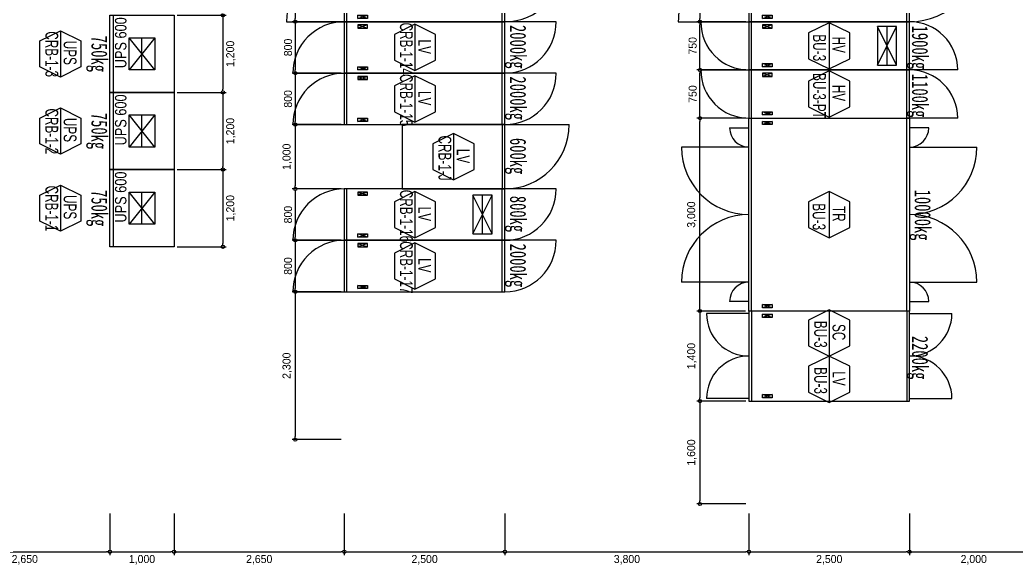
# Model space of a CAD drawing. Header units: millimetres. Extents: x 89978 to 501025, y -351975 to 837171.
# Drawn here: x 129304 to 144813, y -245645 to -237167 of the extents above; entities that cross this region are included whole.
import ezdxf
from ezdxf.enums import TextEntityAlignment as Align

# ---------------------------------------------------------------- set-up
doc = ezdxf.new("R2010")
doc.units = ezdxf.units.MM
doc.header["$LTSCALE"] = 150
doc.layers.get('Defpoints').update_dxf_attribs({"color": 150})
for name, color, linetype in [('------00 Switch Gear', 3, 'Continuous'), ('------00 Switch Gear_Number', 1, 'Continuous'), ('-----36 Dimension', 1, 'Continuous'), ('20251030_전기하중검토', 241, 'Continuous')]:
    doc.layers.add(name, color=color, linetype=linetype)
doc.layers.add('NOPLOT', color=191, linetype='Continuous', plot=False)
doc.styles.add('dd', font='')
doc.styles.add('ELEC', font='')
doc.styles.add('Gtx', font='')
doc.styles.get('dd').set_extended_font_data('DotumChe')
doc.styles.get('ELEC').set_extended_font_data('Dotum')
doc.styles.get('Gtx').set_extended_font_data('Dotum')
doc.dimstyles.new('ELEC', dxfattribs={"dimscale": 100, "dimtxt": 2, "dimasz": 1, "dimexe": 2, "dimexo": 1, "dimgap": 1, "dimtad": 1, "dimdec": 0, "dimrnd": 0.25, "dimzin": 9, "dimdsep": 32, "dimlunit": 6, "dimtxsty": 'ELEC', "dimblk": 'Z_DOT', "dimcen": 3, "dimclrd": 7, "dimclre": 7, "dimclrt": 3, "dimadec": 0, "dimazin": 0, "dimtfac": 1, "dimtdec": 0, "dimtix": 1, "dimtmove": 2, "dimatfit": 1, "dimfxl": 1, "dimarcsym": 0})

# ---------------------------------------------------------------- blocks, each defined once
blk = doc.blocks.new('UPS 600kV')
at = {"layer": '------00 Switch Gear'}
blk.add_line((800, 850), (-402, 850), dxfattribs=at)
blk.add_lwpolyline([(798, -100), (-402, -100), (-402, 900), (798, 900)], close=True, dxfattribs=at)
at = {"layer": 'NOPLOT'}
for p, q in [((-52, 199), (448, 601)), ((448, 199), (-52, 601)), ((-52, 400), (448, 400))]:
    blk.add_line(p, q, dxfattribs=at)
blk.add_lwpolyline([(448, 601), (448, 199), (-52, 199), (-52, 601)], close=True, dxfattribs=at)
at = {"layer": 'NOPLOT', "style": 'ELEC', "width": 0.85}
blk.add_text('UPS 600', height=178.2, dxfattribs=at).set_placement((-26, 731), align=Align.MIDDLE_LEFT)
blk = doc.blocks.new('_DOTBLANK')
at = {"color": 0, "linetype": 'ByBlock'}
blk.add_line((-0.5, 0), (-1, 0), dxfattribs=at)
blk.add_circle((0, 0), 0.5, dxfattribs=at)
blk = doc.blocks.new('*D832')
at = {"layer": '-----36 Dimension', "color": 0, "lineweight": -2, "transparency": 16777216}
for p, q in [((140605, -238695), (139841, -238695)), ((139891, -241645), (139891, -238745)), ((140601, -241695), (139841, -241695))]:
    blk.add_line(p, q, dxfattribs=at)
at = {"layer": 'Defpoints', "color": 0, "transparency": 16777216}
for p in [(139891, -238695), (140655, -238695, 0), (140651, -241695, 0)]:
    blk.add_point(p, dxfattribs=at)
at = {"layer": '-----36 Dimension', "color": 0, "lineweight": -2, "transparency": 16777216, "xscale": 50, "yscale": 50, "zscale": 50}
for p, rotation in [((139891, -238695), 90), ((139891, -241695), 270)]:
    blk.add_blockref('_DOTBLANK', p, dxfattribs=dict(at, rotation=rotation))
at = {"layer": '-----36 Dimension', "color": 0, "transparency": 16777216, "insert": (139766, -240195), "char_height": 125, "attachment_point": 5, "rotation": 90, "style": 'Gtx'}
blk.add_mtext('3,000', dxfattribs=at)
blk = doc.blocks.new('Z_DOT')
for p, q in [((-2, 0), (2, 0)), ((0, -2), (0, 2))]:
    blk.add_line(p, q)
for radius in [2.5, 1.25]:
    blk.add_circle((0, 0), radius)
blk = doc.blocks.new('750X2500')
at = {"layer": '------00 Switch Gear'}
for p, q in [((-3250, 750), (-2458, 750)), ((-2460, 750), (-2460, 0)), ((-210, 700), (-360, 650)), ((-360, 700), (-210, 650)), ((-40, 750), (-40, 0)), ((-210, 50), (-360, 100)), ((-360, 50), (-210, 100)), ((750, 0), (-42, 0))]:
    blk.add_line(p, q, dxfattribs=at)
for points in [[(-2500, 750), (-2500, 0), (0, 0), (0, 750)], [(-360, 700), (-210, 700), (-210, 650), (-360, 650)], [(-360, 50), (-210, 50), (-210, 100), (-360, 100)]]:
    blk.add_lwpolyline(points, close=True, dxfattribs=at)
for centre, start, end in [((-2500, 750), 180, 270), ((0, 0), 0, 90)]:
    blk.add_arc(centre, 750, start, end, dxfattribs=at)
blk = doc.blocks.new('*D833')
at = {"layer": '-----36 Dimension', "color": 0, "lineweight": -2, "transparency": 16777216}
for p, q in [((140604, -237945), (139841, -237945)), ((139891, -238645), (139891, -237995)), ((140605, -238695), (139841, -238695))]:
    blk.add_line(p, q, dxfattribs=at)
at = {"layer": 'Defpoints', "color": 0, "transparency": 16777216}
for p in [(139891, -237945), (140654, -237945), (140655, -238695)]:
    blk.add_point(p, dxfattribs=at)
at = {"layer": '-----36 Dimension', "color": 0, "lineweight": -2, "transparency": 16777216, "xscale": 50, "yscale": 50, "zscale": 50}
for p, rotation in [((139891, -237945), 90), ((139891, -238695), 270)]:
    blk.add_blockref('_DOTBLANK', p, dxfattribs=dict(at, rotation=rotation))
at = {"layer": '-----36 Dimension', "color": 0, "transparency": 16777216, "insert": (139778, -238320), "char_height": 125, "attachment_point": 5, "rotation": 90, "style": 'Gtx'}
blk.add_mtext('750', dxfattribs=at)
blk = doc.blocks.new('*D834')
at = {"layer": '-----36 Dimension', "color": 0, "lineweight": -2, "transparency": 16777216}
for p, q in [((140604, -237195), (139841, -237195)), ((139891, -237895), (139891, -237245)), ((140604, -237945), (139841, -237945))]:
    blk.add_line(p, q, dxfattribs=at)
at = {"layer": 'Defpoints', "color": 0, "transparency": 16777216}
for p in [(139891, -237195), (140654, -237195), (140654, -237945)]:
    blk.add_point(p, dxfattribs=at)
at = {"layer": '-----36 Dimension', "color": 0, "lineweight": -2, "transparency": 16777216, "xscale": 50, "yscale": 50, "zscale": 50}
for p, rotation in [((139891, -237195), 90), ((139891, -237945), 270)]:
    blk.add_blockref('_DOTBLANK', p, dxfattribs=dict(at, rotation=rotation))
at = {"layer": '-----36 Dimension', "color": 0, "transparency": 16777216, "insert": (139778, -237570), "char_height": 125, "attachment_point": 5, "rotation": 90, "style": 'Gtx'}
blk.add_mtext('750', dxfattribs=at)
blk = doc.blocks.new('1400X2500')
at = {"layer": '------00 Switch Gear'}
for p, q in [((-2458, 0, 0), (-2458, 1400, 0)), ((-40, 0), (-40, 1400)), ((-2500, 1360, 0), (-3160, 1360, 0)), ((-360, 1350, 0), (-210, 1300, 0)), ((-360, 1300, 0), (-210, 1350, 0)), ((0, 1360, 0), (660, 1360, 0)), ((-2500, 40, 0), (-3160, 40, 0)), ((-360, 100, 0), (-210, 50, 0)), ((-360, 50, 0), (-210, 100, 0)), ((0, 40, 0), (660, 40, 0))]:
    blk.add_line(p, q, dxfattribs=at)
for points in [[(0, 0), (0, 1400), (-2500, 1400), (-2500, 0)], [(-210, 1350), (-210, 1300), (-360, 1300), (-360, 1350)], [(-210, 100), (-210, 50), (-360, 50), (-360, 100)]]:
    blk.add_lwpolyline(points, close=True, dxfattribs=at)
for centre, start, end in [((-2500, 1360, 0), 180, 270), ((0, 1360, 0), 270, 0), ((-2500, 40, 0), 90, 180), ((0, 40, 0), 0, 90)]:
    blk.add_arc(centre, 660, start, end, dxfattribs=at)
blk = doc.blocks.new('1100X2500')
at = {"layer": '------00 Switch Gear'}
for p, q in [((-2460, 1100), (-2460, 0)), ((1100, 1100), (-42, 1100)), ((-40, 1100), (-40, 0)), ((-210, 1050), (-360, 1000)), ((-360, 1050), (-210, 1000)), ((-3600, 0), (-2458, 0)), ((-210, 50), (-360, 100)), ((-360, 50), (-210, 100))]:
    blk.add_line(p, q, dxfattribs=at)
at = {"layer": '------00 Switch Gear', "elevation": 0}
for points in [[(-2500, 1100), (-2500, 0), (0, 0), (0, 1100)], [(-360, 1050), (-210, 1050), (-210, 1000), (-360, 1000)], [(-360, 50), (-210, 50), (-210, 100), (-360, 100)]]:
    blk.add_lwpolyline(points, close=True, dxfattribs=at)
at = {"layer": '------00 Switch Gear'}
for centre, start, end in [((-2500, 0), 90, 180), ((0, 1100), 270, 0)]:
    blk.add_arc(centre, 1100, start, end, dxfattribs=at)
blk = doc.blocks.new('800X2500')
at = {"layer": '------00 Switch Gear'}
for p, q in [((-2460, 800), (-2460, 0)), ((800, 800), (-42, 800)), ((-40, 800), (-40, 0)), ((-210, 750), (-360, 700)), ((-360, 750), (-210, 700)), ((-3300, 0), (-2458, 0)), ((-210, 50), (-360, 100)), ((-360, 50), (-210, 100))]:
    blk.add_line(p, q, dxfattribs=at)
for points in [[(-2500, 800), (-2500, 0), (0, 0), (0, 800)], [(-360, 750), (-210, 750), (-210, 700), (-360, 700)], [(-360, 50), (-210, 50), (-210, 100), (-360, 100)]]:
    blk.add_lwpolyline(points, close=True, dxfattribs=at)
for centre, start, end in [((-2500, 0), 90, 180), ((0, 800), 270, 0)]:
    blk.add_arc(centre, 800, start, end, dxfattribs=at)
blk = doc.blocks.new('900X2500')
at = {"layer": '------00 Switch Gear'}
for p, q in [((-2460, 900), (-2460, 0)), ((-210, 850), (-360, 800)), ((-360, 850), (-210, 800)), ((900, 900), (-42, 900)), ((-40, 900), (-40, 0)), ((-3400, 0), (-2458, 0)), ((-210, 50), (-360, 100)), ((-360, 50), (-210, 100))]:
    blk.add_line(p, q, dxfattribs=at)
at = {"layer": '------00 Switch Gear', "elevation": 0}
for points in [[(-2500, 900), (-2500, 0), (0, 0), (0, 900)], [(-360, 850), (-210, 850), (-210, 800), (-360, 800)], [(-360, 50), (-210, 50), (-210, 100), (-360, 100)]]:
    blk.add_lwpolyline(points, close=True, dxfattribs=at)
at = {"layer": '------00 Switch Gear'}
for centre, start, end in [((-2500, 0), 90, 180), ((0, 900), 270, 0)]:
    blk.add_arc(centre, 900, start, end, dxfattribs=at)
blk = doc.blocks.new('*D723')
at = {"layer": '-----36 Dimension', "color": 0, "lineweight": -2, "transparency": 16777216}
for p, q in [((128054, -244845), (128054, -245489)), ((130704, -244845), (130704, -245489)), ((128104, -245439), (130654, -245439))]:
    blk.add_line(p, q, dxfattribs=at)
at = {"layer": 'Defpoints', "color": 0, "transparency": 16777216}
for p in [(128054, -243595), (130704, -243595), (130704, -245439)]:
    blk.add_point(p, dxfattribs=at)
at = {"layer": '-----36 Dimension', "color": 0, "lineweight": -2, "transparency": 16777216, "xscale": 50, "yscale": 50, "zscale": 50, "rotation": 180}
blk.add_blockref('_DOTBLANK', (128054, -245439), dxfattribs=at)
at = {"layer": '-----36 Dimension', "color": 0, "lineweight": -2, "transparency": 16777216, "xscale": 50, "yscale": 50, "zscale": 50}
blk.add_blockref('_DOTBLANK', (130704, -245439), dxfattribs=at)
at = {"layer": '-----36 Dimension', "color": 0, "transparency": 16777216, "insert": (129379, -245563), "char_height": 125, "attachment_point": 5, "style": 'Gtx'}
blk.add_mtext('2,650', dxfattribs=at)
blk = doc.blocks.new('*D724')
at = {"layer": '-----36 Dimension', "color": 0, "lineweight": -2, "transparency": 16777216}
for p, q in [((130704, -244845), (130704, -245489)), ((131704, -244845), (131704, -245489)), ((130754, -245439), (131654, -245439))]:
    blk.add_line(p, q, dxfattribs=at)
at = {"layer": 'Defpoints', "color": 0, "transparency": 16777216}
for p in [(130704, -243595), (131704, -243595), (131704, -245439)]:
    blk.add_point(p, dxfattribs=at)
at = {"layer": '-----36 Dimension', "color": 0, "lineweight": -2, "transparency": 16777216, "xscale": 50, "yscale": 50, "zscale": 50, "rotation": 180}
blk.add_blockref('_DOTBLANK', (130704, -245439), dxfattribs=at)
at = {"layer": '-----36 Dimension', "color": 0, "lineweight": -2, "transparency": 16777216, "xscale": 50, "yscale": 50, "zscale": 50}
blk.add_blockref('_DOTBLANK', (131704, -245439), dxfattribs=at)
at = {"layer": '-----36 Dimension', "color": 0, "transparency": 16777216, "insert": (131204, -245563), "char_height": 125, "attachment_point": 5, "style": 'Gtx'}
blk.add_mtext('1,000', dxfattribs=at)
blk = doc.blocks.new('*D725')
at = {"layer": '-----36 Dimension', "color": 0, "lineweight": -2, "transparency": 16777216}
for p, q in [((131704, -244845), (131704, -245489)), ((134354, -244845), (134354, -245489)), ((131754, -245439), (134304, -245439))]:
    blk.add_line(p, q, dxfattribs=at)
at = {"layer": 'Defpoints', "color": 0, "transparency": 16777216}
for p in [(131704, -243595), (134354, -243595), (134354, -245439)]:
    blk.add_point(p, dxfattribs=at)
at = {"layer": '-----36 Dimension', "color": 0, "lineweight": -2, "transparency": 16777216, "xscale": 50, "yscale": 50, "zscale": 50, "rotation": 180}
blk.add_blockref('_DOTBLANK', (131704, -245439), dxfattribs=at)
at = {"layer": '-----36 Dimension', "color": 0, "lineweight": -2, "transparency": 16777216, "xscale": 50, "yscale": 50, "zscale": 50}
blk.add_blockref('_DOTBLANK', (134354, -245439), dxfattribs=at)
at = {"layer": '-----36 Dimension', "color": 0, "transparency": 16777216, "insert": (133029, -245563), "char_height": 125, "attachment_point": 5, "style": 'Gtx'}
blk.add_mtext('2,650', dxfattribs=at)
blk = doc.blocks.new('*D726')
at = {"layer": '-----36 Dimension', "color": 0, "lineweight": -2, "transparency": 16777216}
for p, q in [((134354, -244845), (134354, -245489)), ((136854, -244845), (136854, -245489)), ((134404, -245439), (136804, -245439))]:
    blk.add_line(p, q, dxfattribs=at)
at = {"layer": 'Defpoints', "color": 0, "transparency": 16777216}
for p in [(134354, -243595), (136854, -243595), (136854, -245439)]:
    blk.add_point(p, dxfattribs=at)
at = {"layer": '-----36 Dimension', "color": 0, "lineweight": -2, "transparency": 16777216, "xscale": 50, "yscale": 50, "zscale": 50, "rotation": 180}
blk.add_blockref('_DOTBLANK', (134354, -245439), dxfattribs=at)
at = {"layer": '-----36 Dimension', "color": 0, "lineweight": -2, "transparency": 16777216, "xscale": 50, "yscale": 50, "zscale": 50}
blk.add_blockref('_DOTBLANK', (136854, -245439), dxfattribs=at)
at = {"layer": '-----36 Dimension', "color": 0, "transparency": 16777216, "insert": (135604, -245563), "char_height": 125, "attachment_point": 5, "style": 'Gtx'}
blk.add_mtext('2,500', dxfattribs=at)
blk = doc.blocks.new('*D727')
at = {"layer": '-----36 Dimension', "color": 0, "lineweight": -2, "transparency": 16777216}
for p, q in [((136854, -244845), (136854, -245489)), ((140654, -244845), (140654, -245489)), ((136904, -245439), (140604, -245439))]:
    blk.add_line(p, q, dxfattribs=at)
at = {"layer": 'Defpoints', "color": 0, "transparency": 16777216}
for p in [(136854, -243595), (140654, -243595), (140654, -245439)]:
    blk.add_point(p, dxfattribs=at)
at = {"layer": '-----36 Dimension', "color": 0, "lineweight": -2, "transparency": 16777216, "xscale": 50, "yscale": 50, "zscale": 50, "rotation": 180}
blk.add_blockref('_DOTBLANK', (136854, -245439), dxfattribs=at)
at = {"layer": '-----36 Dimension', "color": 0, "lineweight": -2, "transparency": 16777216, "xscale": 50, "yscale": 50, "zscale": 50}
blk.add_blockref('_DOTBLANK', (140654, -245439), dxfattribs=at)
at = {"layer": '-----36 Dimension', "color": 0, "transparency": 16777216, "insert": (138754, -245563), "char_height": 125, "attachment_point": 5, "style": 'Gtx'}
blk.add_mtext('3,800', dxfattribs=at)
blk = doc.blocks.new('*D728')
at = {"layer": '-----36 Dimension', "color": 0, "lineweight": -2, "transparency": 16777216}
for p, q in [((140654, -244845), (140654, -245489)), ((143154, -244845), (143154, -245489)), ((140704, -245439), (143104, -245439))]:
    blk.add_line(p, q, dxfattribs=at)
at = {"layer": 'Defpoints', "color": 0, "transparency": 16777216}
for p in [(140654, -243595), (143154, -243595), (143154, -245439)]:
    blk.add_point(p, dxfattribs=at)
at = {"layer": '-----36 Dimension', "color": 0, "lineweight": -2, "transparency": 16777216, "xscale": 50, "yscale": 50, "zscale": 50, "rotation": 180}
blk.add_blockref('_DOTBLANK', (140654, -245439), dxfattribs=at)
at = {"layer": '-----36 Dimension', "color": 0, "lineweight": -2, "transparency": 16777216, "xscale": 50, "yscale": 50, "zscale": 50}
blk.add_blockref('_DOTBLANK', (143154, -245439), dxfattribs=at)
at = {"layer": '-----36 Dimension', "color": 0, "transparency": 16777216, "insert": (141904, -245563), "char_height": 125, "attachment_point": 5, "style": 'Gtx'}
blk.add_mtext('2,500', dxfattribs=at)
blk = doc.blocks.new('*D729')
at = {"layer": '-----36 Dimension', "color": 0, "lineweight": -2, "transparency": 16777216}
for p, q in [((143154, -244845), (143154, -245489)), ((145154, -244845), (145154, -245489)), ((143204, -245439), (145104, -245439))]:
    blk.add_line(p, q, dxfattribs=at)
at = {"layer": 'Defpoints', "color": 0, "transparency": 16777216}
for p in [(143154, -243595), (145154, -243595), (145154, -245439)]:
    blk.add_point(p, dxfattribs=at)
at = {"layer": '-----36 Dimension', "color": 0, "lineweight": -2, "transparency": 16777216, "xscale": 50, "yscale": 50, "zscale": 50, "rotation": 180}
blk.add_blockref('_DOTBLANK', (143154, -245439), dxfattribs=at)
at = {"layer": '-----36 Dimension', "color": 0, "lineweight": -2, "transparency": 16777216, "xscale": 50, "yscale": 50, "zscale": 50}
blk.add_blockref('_DOTBLANK', (145154, -245439), dxfattribs=at)
at = {"layer": '-----36 Dimension', "color": 0, "transparency": 16777216, "insert": (144154, -245563), "char_height": 125, "attachment_point": 5, "style": 'Gtx'}
blk.add_mtext('2,000', dxfattribs=at)
blk = doc.blocks.new('*D872')
at = {"layer": '-----36 Dimension', "color": 0, "lineweight": -2, "transparency": 16777216}
for p, q in [((134301, -236295), (133541, -236295)), ((133591, -236345), (133591, -237145)), ((134304, -237195), (133541, -237195))]:
    blk.add_line(p, q, dxfattribs=at)
at = {"layer": 'Defpoints', "color": 0, "transparency": 16777216}
for p in [(134351, -236295, 0), (133591, -237195), (134354, -237195)]:
    blk.add_point(p, dxfattribs=at)
at = {"layer": '-----36 Dimension', "color": 0, "lineweight": -2, "transparency": 16777216, "xscale": 50, "yscale": 50, "zscale": 50}
for p, rotation in [((133591, -236295), 90), ((133591, -237195), 270)]:
    blk.add_blockref('_DOTBLANK', p, dxfattribs=dict(at, rotation=rotation))
at = {"layer": '-----36 Dimension', "color": 0, "transparency": 16777216, "insert": (133478, -236745), "char_height": 125, "attachment_point": 5, "rotation": 90, "style": 'Gtx'}
blk.add_mtext('900', dxfattribs=at)
blk = doc.blocks.new('*D873')
at = {"layer": '-----36 Dimension', "color": 0, "lineweight": -2, "transparency": 16777216}
for p, q in [((134304, -237195), (133541, -237195)), ((133591, -237245), (133591, -237945)), ((134304, -237995), (133541, -237995))]:
    blk.add_line(p, q, dxfattribs=at)
at = {"layer": 'Defpoints', "color": 0, "transparency": 16777216}
for p in [(134354, -237195), (133591, -237995), (134354, -237995)]:
    blk.add_point(p, dxfattribs=at)
at = {"layer": '-----36 Dimension', "color": 0, "lineweight": -2, "transparency": 16777216, "xscale": 50, "yscale": 50, "zscale": 50}
for p, rotation in [((133591, -237195), 90), ((133591, -237995), 270)]:
    blk.add_blockref('_DOTBLANK', p, dxfattribs=dict(at, rotation=rotation))
at = {"layer": '-----36 Dimension', "color": 0, "transparency": 16777216, "insert": (133478, -237595), "char_height": 125, "attachment_point": 5, "rotation": 90, "style": 'Gtx'}
blk.add_mtext('800', dxfattribs=at)
blk = doc.blocks.new('*D874')
at = {"layer": '-----36 Dimension', "color": 0, "lineweight": -2, "transparency": 16777216}
for p, q in [((134304, -237995), (133541, -237995)), ((133591, -238045), (133591, -238745)), ((134304, -238795), (133541, -238795))]:
    blk.add_line(p, q, dxfattribs=at)
at = {"layer": 'Defpoints', "color": 0, "transparency": 16777216}
for p in [(134354, -237995), (133591, -238795), (134354, -238795)]:
    blk.add_point(p, dxfattribs=at)
at = {"layer": '-----36 Dimension', "color": 0, "lineweight": -2, "transparency": 16777216, "xscale": 50, "yscale": 50, "zscale": 50}
for p, rotation in [((133591, -237995), 90), ((133591, -238795), 270)]:
    blk.add_blockref('_DOTBLANK', p, dxfattribs=dict(at, rotation=rotation))
at = {"layer": '-----36 Dimension', "color": 0, "transparency": 16777216, "insert": (133478, -238395), "char_height": 125, "attachment_point": 5, "rotation": 90, "style": 'Gtx'}
blk.add_mtext('800', dxfattribs=at)
blk = doc.blocks.new('*D875')
at = {"layer": '-----36 Dimension', "color": 0, "lineweight": -2, "transparency": 16777216}
for p, q in [((134304, -238795), (133541, -238795)), ((133591, -238845), (133591, -239745)), ((134304, -239795), (133541, -239795))]:
    blk.add_line(p, q, dxfattribs=at)
at = {"layer": 'Defpoints', "color": 0, "transparency": 16777216}
for p in [(134354, -238795), (133591, -239795), (134354, -239795)]:
    blk.add_point(p, dxfattribs=at)
at = {"layer": '-----36 Dimension', "color": 0, "lineweight": -2, "transparency": 16777216, "xscale": 50, "yscale": 50, "zscale": 50}
for p, rotation in [((133591, -238795), 90), ((133591, -239795), 270)]:
    blk.add_blockref('_DOTBLANK', p, dxfattribs=dict(at, rotation=rotation))
at = {"layer": '-----36 Dimension', "color": 0, "transparency": 16777216, "insert": (133466, -239295), "char_height": 125, "attachment_point": 5, "rotation": 90, "style": 'Gtx'}
blk.add_mtext('1,000', dxfattribs=at)
blk = doc.blocks.new('*D743')
at = {"layer": '-----36 Dimension', "color": 0, "lineweight": -2, "transparency": 16777216}
for p, q in [((131754, -239495), (132514, -239495)), ((132464, -239545), (132464, -240645)), ((131750, -240695), (132514, -240695))]:
    blk.add_line(p, q, dxfattribs=at)
at = {"layer": 'Defpoints', "color": 0, "transparency": 16777216}
for p in [(131704, -239495, 0), (131700, -240695, 0), (132464, -240695)]:
    blk.add_point(p, dxfattribs=at)
at = {"layer": '-----36 Dimension', "color": 0, "lineweight": -2, "transparency": 16777216, "xscale": 50, "yscale": 50, "zscale": 50}
for p, rotation in [((132464, -239495), 90), ((132464, -240695), 270)]:
    blk.add_blockref('_DOTBLANK', p, dxfattribs=dict(at, rotation=rotation))
at = {"layer": '-----36 Dimension', "color": 0, "transparency": 16777216, "insert": (132589, -240095), "char_height": 125, "attachment_point": 5, "rotation": 90, "style": 'Gtx'}
blk.add_mtext('1,200', dxfattribs=at)
blk = doc.blocks.new('*D744')
at = {"layer": '-----36 Dimension', "color": 0, "lineweight": -2, "transparency": 16777216}
for p, q in [((131754, -238295), (132514, -238295)), ((132464, -238345), (132464, -239445)), ((131750, -239495), (132514, -239495))]:
    blk.add_line(p, q, dxfattribs=at)
at = {"layer": 'Defpoints', "color": 0, "transparency": 16777216}
for p in [(131704, -238295, 0), (131700, -239495, 0), (132464, -239495)]:
    blk.add_point(p, dxfattribs=at)
at = {"layer": '-----36 Dimension', "color": 0, "lineweight": -2, "transparency": 16777216, "xscale": 50, "yscale": 50, "zscale": 50}
for p, rotation in [((132464, -238295), 90), ((132464, -239495), 270)]:
    blk.add_blockref('_DOTBLANK', p, dxfattribs=dict(at, rotation=rotation))
at = {"layer": '-----36 Dimension', "color": 0, "transparency": 16777216, "insert": (132589, -238895), "char_height": 125, "attachment_point": 5, "rotation": 90, "style": 'Gtx'}
blk.add_mtext('1,200', dxfattribs=at)
blk = doc.blocks.new('*D745')
at = {"layer": '-----36 Dimension', "color": 0, "lineweight": -2, "transparency": 16777216}
for p, q in [((131754, -237095), (132514, -237095)), ((132464, -237145), (132464, -238245)), ((131750, -238295), (132514, -238295))]:
    blk.add_line(p, q, dxfattribs=at)
at = {"layer": 'Defpoints', "color": 0, "transparency": 16777216}
for p in [(131704, -237095, 0), (131700, -238295, 0), (132464, -238295)]:
    blk.add_point(p, dxfattribs=at)
at = {"layer": '-----36 Dimension', "color": 0, "lineweight": -2, "transparency": 16777216, "xscale": 50, "yscale": 50, "zscale": 50}
for p, rotation in [((132464, -237095), 90), ((132464, -238295), 270)]:
    blk.add_blockref('_DOTBLANK', p, dxfattribs=dict(at, rotation=rotation))
at = {"layer": '-----36 Dimension', "color": 0, "transparency": 16777216, "insert": (132589, -237695), "char_height": 125, "attachment_point": 5, "rotation": 90, "style": 'Gtx'}
blk.add_mtext('1,200', dxfattribs=at)
blk = doc.blocks.new('*D876')
at = {"layer": '-----36 Dimension', "color": 0, "lineweight": -2, "transparency": 16777216}
for p, q in [((134304, -239795), (133541, -239795)), ((133591, -239845), (133591, -240545)), ((134304, -240595), (133541, -240595))]:
    blk.add_line(p, q, dxfattribs=at)
at = {"layer": 'Defpoints', "color": 0, "transparency": 16777216}
for p in [(134354, -239795), (133591, -240595), (134354, -240595)]:
    blk.add_point(p, dxfattribs=at)
at = {"layer": '-----36 Dimension', "color": 0, "lineweight": -2, "transparency": 16777216, "xscale": 50, "yscale": 50, "zscale": 50}
for p, rotation in [((133591, -239795), 90), ((133591, -240595), 270)]:
    blk.add_blockref('_DOTBLANK', p, dxfattribs=dict(at, rotation=rotation))
at = {"layer": '-----36 Dimension', "color": 0, "transparency": 16777216, "insert": (133478, -240195), "char_height": 125, "attachment_point": 5, "rotation": 90, "style": 'Gtx'}
blk.add_mtext('800', dxfattribs=at)
blk = doc.blocks.new('*D877')
at = {"layer": '-----36 Dimension', "color": 0, "lineweight": -2, "transparency": 16777216}
for p, q in [((134304, -240595), (133541, -240595)), ((133591, -240645), (133591, -241345)), ((134304, -241395), (133541, -241395))]:
    blk.add_line(p, q, dxfattribs=at)
at = {"layer": 'Defpoints', "color": 0, "transparency": 16777216}
for p in [(134354, -240595), (133591, -241395), (134354, -241395)]:
    blk.add_point(p, dxfattribs=at)
at = {"layer": '-----36 Dimension', "color": 0, "lineweight": -2, "transparency": 16777216, "xscale": 50, "yscale": 50, "zscale": 50}
for p, rotation in [((133591, -240595), 90), ((133591, -241395), 270)]:
    blk.add_blockref('_DOTBLANK', p, dxfattribs=dict(at, rotation=rotation))
at = {"layer": '-----36 Dimension', "color": 0, "transparency": 16777216, "insert": (133478, -240995), "char_height": 125, "attachment_point": 5, "rotation": 90, "style": 'Gtx'}
blk.add_mtext('800', dxfattribs=at)
blk = doc.blocks.new('*D878')
at = {"layer": '-----36 Dimension', "color": 0, "lineweight": -2, "transparency": 16777216}
for p, q in [((134304, -241395), (133541, -241395)), ((133591, -241445), (133591, -243645)), ((134304, -243695), (133541, -243695))]:
    blk.add_line(p, q, dxfattribs=at)
at = {"layer": 'Defpoints', "color": 0, "transparency": 16777216}
for p in [(134354, -241395), (133591, -243695), (134354, -243695)]:
    blk.add_point(p, dxfattribs=at)
at = {"layer": '-----36 Dimension', "color": 0, "lineweight": -2, "transparency": 16777216, "xscale": 50, "yscale": 50, "zscale": 50}
for p, rotation in [((133591, -241395), 90), ((133591, -243695), 270)]:
    blk.add_blockref('_DOTBLANK', p, dxfattribs=dict(at, rotation=rotation))
at = {"layer": '-----36 Dimension', "color": 0, "transparency": 16777216, "insert": (133466, -242545), "char_height": 125, "attachment_point": 5, "rotation": 90, "style": 'Gtx'}
blk.add_mtext('2,300', dxfattribs=at)
blk = doc.blocks.new('*D879')
at = {"layer": '-----36 Dimension', "color": 0, "lineweight": -2, "transparency": 16777216}
for p, q in [((140601, -236095), (139841, -236095)), ((139891, -236145), (139891, -237145)), ((140604, -237195), (139841, -237195))]:
    blk.add_line(p, q, dxfattribs=at)
at = {"layer": 'Defpoints', "color": 0, "transparency": 16777216}
for p in [(140651, -236095, 0), (139891, -237195), (140654, -237195, 0)]:
    blk.add_point(p, dxfattribs=at)
at = {"layer": '-----36 Dimension', "color": 0, "lineweight": -2, "transparency": 16777216, "xscale": 50, "yscale": 50, "zscale": 50}
for p, rotation in [((139891, -236095), 90), ((139891, -237195), 270)]:
    blk.add_blockref('_DOTBLANK', p, dxfattribs=dict(at, rotation=rotation))
at = {"layer": '-----36 Dimension', "color": 0, "transparency": 16777216, "insert": (139766, -236645), "char_height": 125, "attachment_point": 5, "rotation": 90, "style": 'Gtx'}
blk.add_mtext('1,100', dxfattribs=at)
blk = doc.blocks.new('*D880')
at = {"layer": '-----36 Dimension', "color": 0, "lineweight": -2, "transparency": 16777216}
for p, q in [((140601, -241695), (139841, -241695)), ((139891, -241745), (139891, -243045)), ((140604, -243095), (139841, -243095))]:
    blk.add_line(p, q, dxfattribs=at)
at = {"layer": 'Defpoints', "color": 0, "transparency": 16777216}
for p in [(140651, -241695, 0), (139891, -243095), (140654, -243095)]:
    blk.add_point(p, dxfattribs=at)
at = {"layer": '-----36 Dimension', "color": 0, "lineweight": -2, "transparency": 16777216, "xscale": 50, "yscale": 50, "zscale": 50}
for p, rotation in [((139891, -241695), 90), ((139891, -243095), 270)]:
    blk.add_blockref('_DOTBLANK', p, dxfattribs=dict(at, rotation=rotation))
at = {"layer": '-----36 Dimension', "color": 0, "transparency": 16777216, "insert": (139766, -242395), "char_height": 125, "attachment_point": 5, "rotation": 90, "style": 'Gtx'}
blk.add_mtext('1,400', dxfattribs=at)
blk = doc.blocks.new('*D881')
at = {"layer": '-----36 Dimension', "color": 0, "lineweight": -2, "transparency": 16777216}
for p, q in [((140604, -243095), (139841, -243095)), ((139891, -243145), (139891, -244645)), ((140604, -244695), (139841, -244695))]:
    blk.add_line(p, q, dxfattribs=at)
at = {"layer": 'Defpoints', "color": 0, "transparency": 16777216}
for p in [(140654, -243095), (139891, -244695), (140654, -244695)]:
    blk.add_point(p, dxfattribs=at)
at = {"layer": '-----36 Dimension', "color": 0, "lineweight": -2, "transparency": 16777216, "xscale": 50, "yscale": 50, "zscale": 50}
for p, rotation in [((139891, -243095), 90), ((139891, -244695), 270)]:
    blk.add_blockref('_DOTBLANK', p, dxfattribs=dict(at, rotation=rotation))
at = {"layer": '-----36 Dimension', "color": 0, "transparency": 16777216, "insert": (139766, -243895), "char_height": 125, "attachment_point": 5, "rotation": 90, "style": 'Gtx'}
blk.add_mtext('1,600', dxfattribs=at)

msp = doc.modelspace()

# ---------------------------------------------------------------- linework, layer by layer
at = {"layer": '------00 Switch Gear'}
for p, q in [((136813.6, -238795), (136811.6, -239795)), ((136853.6, -238795), (137853.6, -238795)), ((140693.6, -241695), (140693.6, -238695)), ((141013.6, -238795), (140863.6, -238745)), ((141013.6, -238745), (140863.6, -238795)), ((143113.6, -241695), (143113.6, -238695)), ((140353.6, -238845), (140653.6, -238845)), ((143453.6, -238845), (143153.6, -238845)), ((140653.6, -239145), (139603.6, -239145)), ((143153.6, -239145), (144203.6, -239145)), ((140653.6, -241245), (139603.6, -241245)), ((143153.6, -241245), (144203.6, -241245)), ((140653.6, -241545), (140353.6, -241545)), ((141013.6, -241645), (140863.6, -241595)), ((141013.6, -241595), (140863.6, -241645)), ((143153.6, -241545), (143453.6, -241545))]:
    msp.add_line(p, q, dxfattribs=at)
for points in [[(136853.6, -238795), (135253.6, -238795), (135253.6, -239795), (136853.6, -239795)], [(140653.6, -241695), (140653.6, -238695), (143153.6, -238695), (143153.6, -241695)], [(140863.6, -238795), (140863.6, -238745), (141013.6, -238745), (141013.6, -238795)], [(140863.6, -241645), (140863.6, -241595), (141013.6, -241595), (141013.6, -241645)]]:
    msp.add_lwpolyline(points, close=True, dxfattribs=at)
for centre, radius, start, end in [((136853.6, -238795), 1000, 270, 360), ((140653.6, -238845), 300, 180, 270), ((143153.6, -238845), 300, 270, 0), ((140653.6, -239145), 1050, 180, 270), ((143153.6, -239145), 1050, 270, 0), ((140653.6, -241245), 1050, 90, 180), ((143153.6, -241245), 1050, 0, 90), ((140653.6, -241545), 300, 90, 180), ((143153.6, -241545), 300, 0, 90)]:
    msp.add_arc(centre, radius, start, end, dxfattribs=at)
at = {"layer": '------00 Switch Gear_Number', "color": 1}
for points in [[(135453.6, -237235), (135453.6, -237955), (135773.6, -237795.3), (135773.6, -237394.6), (135453.6, -237235), (135133.6, -237394.6), (135133.6, -237795.3), (135453.6, -237955)], [(129933.2, -237335), (129933.2, -238055), (129613.2, -237895.3), (129613.2, -237494.6), (129933.2, -237335), (130253.2, -237494.6), (130253.2, -237895.3), (129933.2, -238055)], [(129933.2, -238535), (129933.2, -239255), (129613.2, -239095.3), (129613.2, -238694.6), (129933.2, -238535), (130253.2, -238694.6), (130253.2, -239095.3), (129933.2, -239255)], [(136053.6, -238935), (136053.6, -239655), (136373.6, -239495.3), (136373.6, -239094.6), (136053.6, -238935), (135733.6, -239094.6), (135733.6, -239495.3), (136053.6, -239655)], [(129933.2, -239735), (129933.2, -240455), (129613.2, -240295.3), (129613.2, -239894.6), (129933.2, -239735), (130253.2, -239894.6), (130253.2, -240295.3), (129933.2, -240455)], [(135453.6, -239835), (135453.6, -240555), (135773.6, -240395.3), (135773.6, -239994.6), (135453.6, -239835), (135133.6, -239994.6), (135133.6, -240395.3), (135453.6, -240555)], [(141903.6, -239835), (141903.6, -240555), (142223.6, -240395.3), (142223.6, -239994.6), (141903.6, -239835), (141583.6, -239994.6), (141583.6, -240395.3), (141903.6, -240555)], [(141903.6, -241675), (141903.6, -242395), (142223.6, -242235.3), (142223.6, -241834.6), (141903.6, -241675), (141583.6, -241834.6), (141583.6, -242235.3), (141903.6, -242395)], [(141903.6, -242395), (141903.6, -243115), (142223.6, -242955.3), (142223.6, -242554.6), (141903.6, -242395), (141583.6, -242554.6), (141583.6, -242955.3), (141903.6, -243115)]]:
    msp.add_lwpolyline(points, dxfattribs=at)
at = {"layer": '------00 Switch Gear_Number', "color": 1, "elevation": 0}
for points in [[(141903.6, -237210), (141903.6, -237930), (142223.6, -237770.3), (142223.6, -237369.6), (141903.6, -237210), (141583.6, -237369.6), (141583.6, -237770.3), (141903.6, -237930)], [(135453.6, -238035), (135453.6, -238755), (135773.6, -238595.3), (135773.6, -238194.6), (135453.6, -238035), (135133.6, -238194.6), (135133.6, -238595.3), (135453.6, -238755)], [(141903.6, -237960), (141903.6, -238680), (142223.6, -238520.3), (142223.6, -238119.6), (141903.6, -237960), (141583.6, -238119.6), (141583.6, -238520.3), (141903.6, -238680)], [(135453.6, -240635), (135453.6, -241355), (135773.6, -241195.3), (135773.6, -240794.6), (135453.6, -240635), (135133.6, -240794.6), (135133.6, -241195.3), (135453.6, -241355)]]:
    msp.add_lwpolyline(points, dxfattribs=at)
at = {"layer": 'NOPLOT'}
for p, q in [((142653.6, -237870, 0), (142953.6, -237270, 0)), ((142953.6, -237870, 0), (142653.6, -237270, 0)), ((142803.6, -237870, 0), (142803.6, -237270, 0)), ((136353.6, -240495), (136653.6, -239895)), ((136653.6, -240495), (136353.6, -239895)), ((136503.6, -240495), (136503.6, -239895))]:
    msp.add_line(p, q, dxfattribs=at)
at = {"layer": 'NOPLOT', "elevation": 0}
for points in [[(142653.6, -237870), (142953.6, -237870), (142953.6, -237270), (142653.6, -237270)], [(136353.6, -240495), (136653.6, -240495), (136653.6, -239895), (136353.6, -239895)]]:
    msp.add_lwpolyline(points, close=True, dxfattribs=at)

# ---------------------------------------------------------------- block references
at = {"layer": '------00 Switch Gear'}
for name, p, rotation in [('1100X2500', (140653.6, -236095, 0), 180), ('900X2500', (134353.6, -236295), 180), ('UPS 600kV', (131603.6, -237892.6), 89.99999999999999), ('800X2500', (134353.6, -237195), 180), ('750X2500', (140653.6, -237195, 0), 180), ('800X2500', (134353.6, -237995), 180), ('750X2500', (140653.6, -237945, 0), 180), ('UPS 600kV', (131603.6, -239092.6), 89.99999999999999), ('UPS 600kV', (131603.6, -240292.6), 89.99999999999999), ('800X2500', (134353.6, -239795), 180), ('800X2500', (134353.6, -240595), 180), ('1400X2500', (140653.6, -241695), 180)]:
    msp.add_blockref(name, p, dxfattribs=dict(at, rotation=rotation))

# ---------------------------------------------------------------- texts
at = {"layer": '------00 Switch Gear_Number', "color": 0, "style": 'ELEC', "width": 0.7}
for s, p in [('CRB-1-14', (135320.1, -237615.8)), ('CRB-1-3', (129799.8, -237700)), ('BU-3', (141751.9, -237600, 0)), ('HV', (142054.7, -237553.2, 0)), ('UPS', (130084.5, -237678.6)), ('LV', (135604.8, -237584)), ('CRB-1-15', (135320.1, -238415.8)), ('BU-3-PT', (141751.9, -238350, 0)), ('HV', (142054.7, -238303.2, 0)), ('LV', (135604.8, -238384)), ('CRB-1-2', (129799.8, -238900)), ('UPS', (130084.5, -238878.6)), ('CRB-1-J', (135920.1, -239315.8)), ('LV', (136204.8, -239284)), ('CRB-1-1', (129799.8, -240100)), ('UPS', (130084.5, -240078.6)), ('CRB-1-16', (135320.1, -240215.8)), ('BU-3', (141745.3, -240227.5)), ('TR', (142054.8, -240182.8)), ('LV', (135604.8, -240184)), ('CRB-1-17', (135320.1, -241015.8)), ('LV', (135604.8, -240984)), ('BU-3', (141770.1, -242055.8)), ('SC', (142054.8, -242024)), ('BU-3', (141770.1, -242775.8)), ('LV', (142054.8, -242744))]:
    msp.add_text(s, height=200, rotation=270, dxfattribs=at).set_placement(p, align=Align.MIDDLE_CENTER)
at = {"layer": '20251030_전기하중검토', "style": 'dd', "width": 0.7}
for s, p in [('2000kg', (137025, -237585.2)), ('1900kg', (143283, -237595, 0)), ('750kg', (130506.5, -237695)), ('2000kg', (137025, -238385.2)), ('1100kg', (143283, -238345, 0)), ('750kg', (130506.5, -238895)), ('600kg', (137025, -239285.2)), ('750kg', (130506.5, -240095)), ('800kg', (137025, -240185.2)), ('10000kg', (143325, -240202.5)), ('2000kg', (137025, -240985.2)), ('2200kg', (143283, -242420))]:
    msp.add_text(s, height=250, rotation=270, dxfattribs=at).set_placement(p, align=Align.MIDDLE)

# ---------------------------------------------------------------- dimensions: what is measured, and where the dimension line sits
at = {"layer": '-----36 Dimension'}
for base, p1, p2, angle, picture, middle in [((139890.8, -237195), (140651.4, -236095, 0), (140653.6, -237195, 0), 270, '*D879', (139766.2, -236645)), ((133590.8, -237195), (134351.4, -236295, 0), (134353.6, -237195), 270, '*D872', (133478.2, -236745)), ((132464.1, -238295, 0), (131703.6, -237095), (131700.4, -238295), 90, '*D745', (132588.8, -237695, 0)), ((133590.8, -237995), (134353.6, -237195), (134353.6, -237995), 270, '*D873', (133478.2, -237595)), ((139890.8, -237195, 0), (140653.6, -237945, 0), (140653.6, -237195, 0), 270, '*D834', (139778.2, -237570, 0)), ((133590.8, -238795), (134353.6, -237995), (134353.6, -238795), 270, '*D874', (133478.2, -238395)), ((139890.8, -237945, 0), (140654.6, -238695, 0), (140653.6, -237945, 0), 270, '*D833', (139778.2, -238320, 0)), ((132464.1, -239495, 0), (131703.6, -238295), (131700.4, -239495), 90, '*D744', (132588.8, -238895, 0)), ((139890.8, -238695, 0), (140651.4, -241695, 0), (140654.6, -238695, 0), 270, '*D832', (139766.2, -240195, 0)), ((133590.8, -239795), (134353.6, -238795), (134353.6, -239795), 270, '*D875', (133466.2, -239295)), ((132464.1, -240695, 0), (131703.6, -239495), (131700.4, -240695), 90, '*D743', (132588.8, -240095, 0)), ((133590.8, -240595), (134353.6, -239795), (134353.6, -240595), 270, '*D876', (133478.2, -240195)), ((133590.8, -241395), (134353.6, -240595), (134353.6, -241395), 270, '*D877', (133478.2, -240995)), ((133590.8, -243695), (134353.6, -241395), (134353.6, -243695), 270, '*D878', (133466.2, -242545)), ((139890.8, -243095), (140651.4, -241695, 0), (140653.6, -243095), 270, '*D880', (139766.2, -242395)), ((139890.8, -244695), (140653.6, -243095), (140653.6, -244695), 270, '*D881', (139766.2, -243895))]:
    dim = msp.add_linear_dim(base=base, p1=p1, p2=p2, angle=angle, dimstyle='ELEC', override={"dimscale": 50, "dimtxt": 2.5, "dimexe": 1, "dimtad": 2, "dimtxsty": 'Gtx', "dimblk1": 'DOTBLANK', "dimblk2": 'DOTBLANK', "dimsah": 1, "dimclrd": 0, "dimclre": 0, "dimclrt": 0}, dxfattribs=at)
    dim.commit()
    dim.dimension.update_dxf_attribs({"geometry": picture, "text_midpoint": middle})
for base, p1, p2, picture, middle in [((130703.6, -245438.7), (128053.6, -243595), (130703.6, -243595), '*D723', (129378.6, -245563.3)), ((131703.6, -245438.7), (130703.6, -243595), (131703.6, -243595), '*D724', (131203.6, -245563.3)), ((134353.6, -245438.7), (131703.6, -243595), (134353.6, -243595), '*D725', (133028.6, -245563.3)), ((136853.6, -245438.7), (134353.6, -243595), (136853.6, -243595), '*D726', (135603.6, -245563.3)), ((140653.6, -245438.7), (136853.6, -243595), (140653.6, -243595), '*D727', (138753.6, -245563.3)), ((143153.6, -245438.7), (140653.6, -243595), (143153.6, -243595), '*D728', (141903.6, -245563.3)), ((145153.6, -245438.7), (143153.6, -243595), (145153.6, -243595), '*D729', (144153.6, -245563.3))]:
    dim = msp.add_linear_dim(base=base, p1=p1, p2=p2, dimstyle='ELEC', override={"dimscale": 50, "dimtxt": 2.5, "dimexe": 1, "dimexo": 25, "dimtad": 2, "dimtxsty": 'Gtx', "dimblk1": 'DOTBLANK', "dimblk2": 'DOTBLANK', "dimsah": 1, "dimclrd": 0, "dimclre": 0, "dimclrt": 0}, dxfattribs=at)
    dim.commit()
    dim.dimension.update_dxf_attribs({"geometry": picture, "text_midpoint": middle})

doc.saveas('drawing.dxf')
